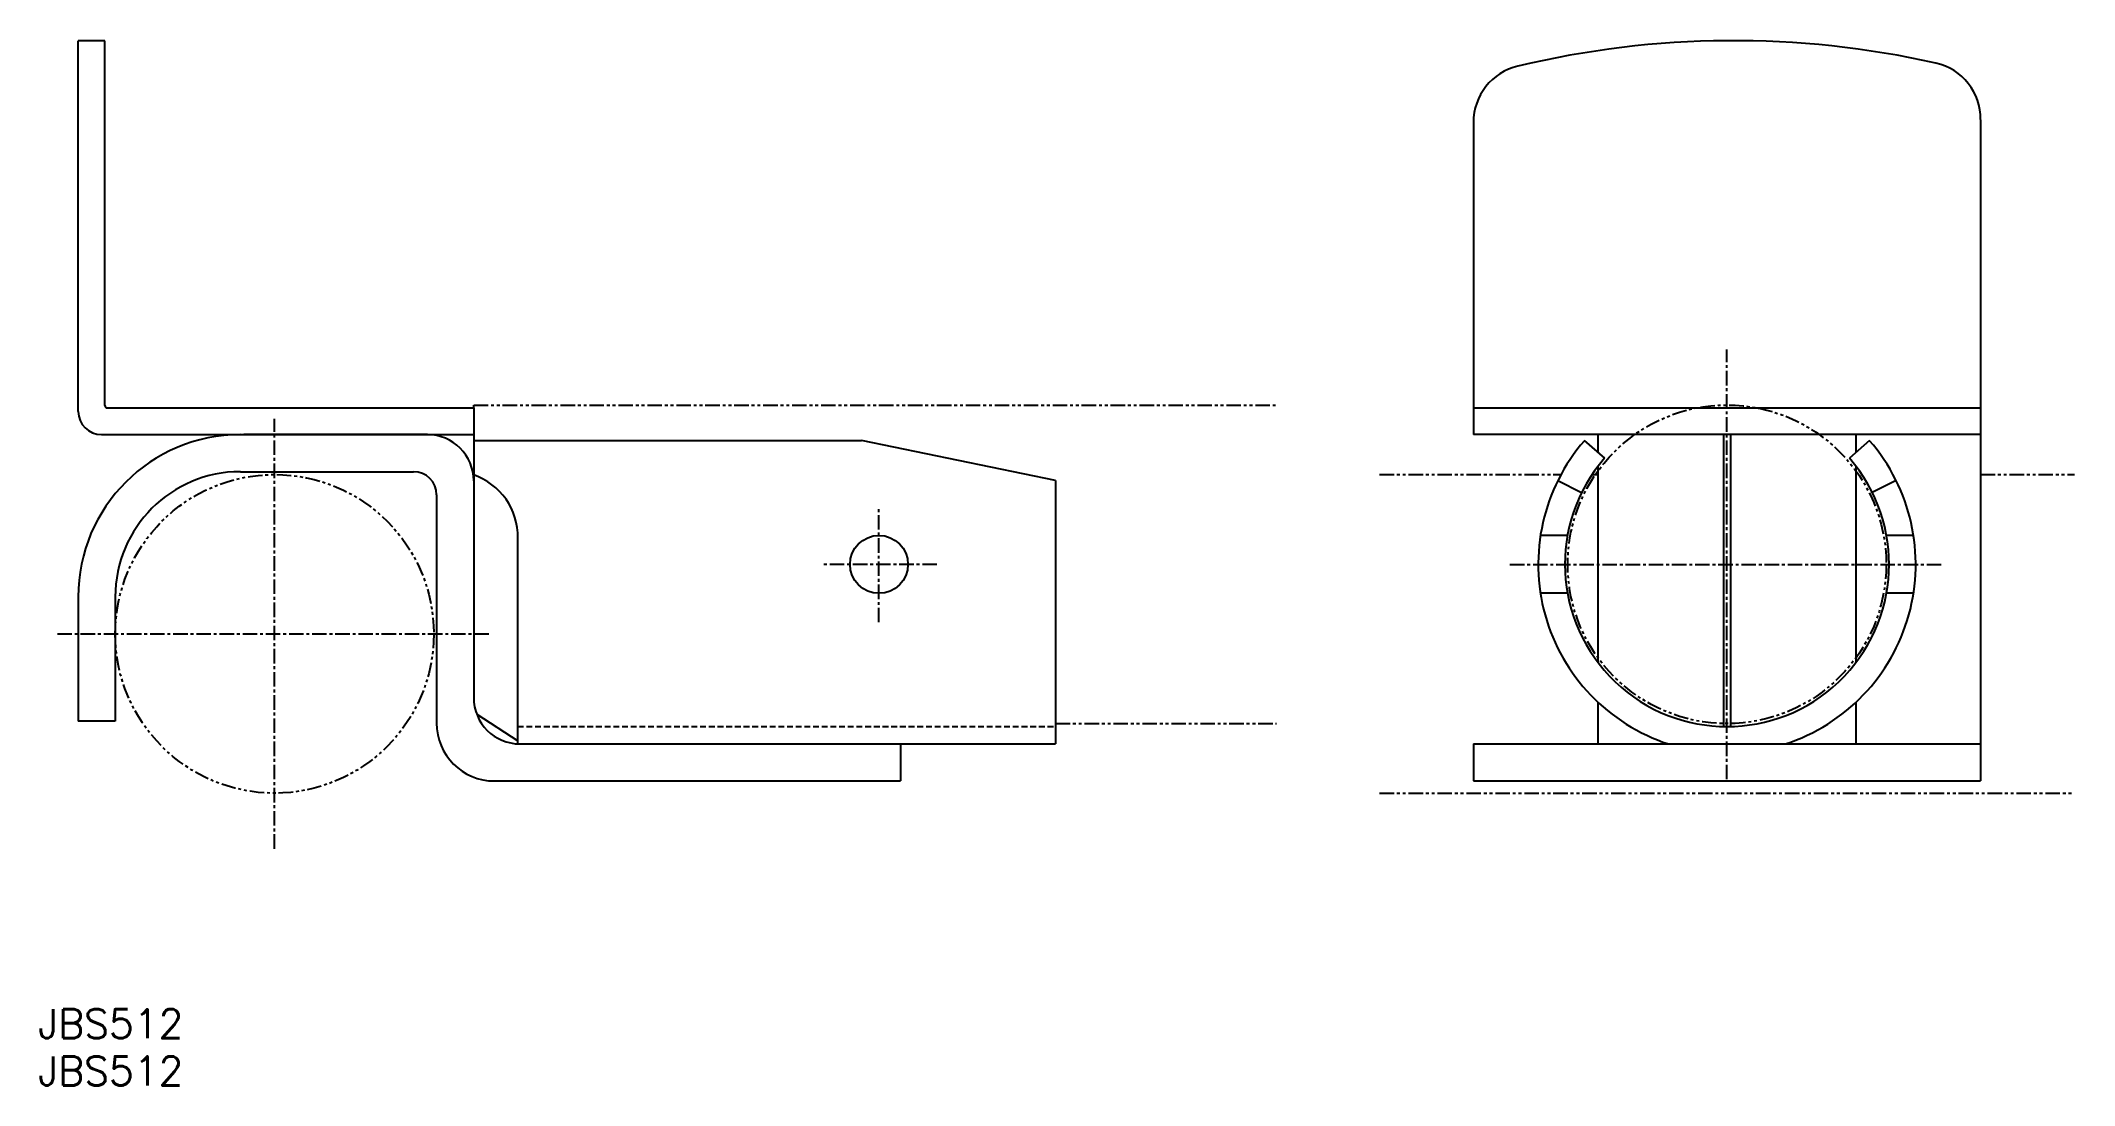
# Model space of a CAD drawing. Extents: x -20 to 155, y -39 to 51.
import ezdxf

# ---------------------------------------------------------------- set-up
doc = ezdxf.new("R2010")
doc.units = 0
for name, pattern in [('CENTER', [2, 1.25, -0.25, 0.25, -0.25]), ('DASHED', [0.75, 0.5, -0.25]), ('PHANTOM', [2.5, 1.25, -0.25, 0.25, -0.25, 0.25, -0.25])]:
    doc.linetypes.add(name, pattern=pattern)
doc.layers.get('0').update_dxf_attribs({"linetype": 'CONTINUOUS'})
doc.layers.add('CENTER', color=1, linetype='CENTER')
doc.styles.get("Standard").update_dxf_attribs({"font": 'txt.shx', "bigfont": 'bigfont.shx'})

msp = doc.modelspace()

# ---------------------------------------------------------------- linework, layer by layer
at = {"color": 7, "linetype": 'CONTINUOUS'}
for p, q in [((-16.95, 19.2), (-16.95, 51.2)), ((-14.65, 51.2), (-16.95, 51.2)), ((-14.65, 19.7), (-14.65, 51.2)), ((103.53, 44.14), (103.53, 17.2)), ((147.33, 44.38), (147.33, -12.7)), ((-14.45, 19.5), (17.2, 19.5)), ((17.2, 19.5), (17.2, 19.75)), ((17.2, 19.5), (17.2, -5.5)), ((103.53, 19.5), (147.33, 19.5)), ((-14.95, 17.2), (17.2, 17.2)), ((13.2, 17.2), (-2.65, 17.2)), ((17.2, 16.68), (50.7, 16.68)), ((67.45, 13.23), (50.7, 16.68)), ((147.33, 17.2), (103.53, 17.2)), ((113.11, 16.68), (114.85, 15.17)), ((114.28, 17.2), (114.28, 15.66)), ((125.12, 17.2), (125.12, -8)), ((125.73, 17.2), (125.73, -8)), ((137.74, 16.68), (136, 15.17)), ((136.56, 17.2), (136.56, 15.65)), ((114.28, 14.48), (114.28, -2.48)), ((136.56, 14.49), (136.56, -2.49)), ((-2.95, 14), (12, 14)), ((67.45, 13.23), (67.45, -9.5)), ((110.82, 13.23), (112.88, 12.21)), ((140.03, 13.23), (137.97, 12.21)), ((14, 12), (14, -7.7)), ((21.01, -9.48), (21.01, 8.26)), ((111.65, 8.5), (109.32, 8.5)), ((141.53, 8.5), (139.2, 8.5)), ((-16.95, 3.2), (-16.95, -7.54)), ((-13.75, 3.41), (-13.75, -7.54)), ((111.65, 3.5), (109.32, 3.5)), ((141.53, 3.5), (139.2, 3.5)), ((17.47, -6.94), (21.01, -9.24)), ((114.28, -5.9), (114.28, -9.5)), ((136.56, -5.91), (136.56, -9.5)), ((-13.75, -7.54), (-16.95, -7.54)), ((21.2, -9.5), (67.45, -9.5)), ((54.05, -9.5), (54.05, -12.7)), ((103.53, -9.5), (147.33, -9.5)), ((103.53, -9.5), (103.53, -12.7)), ((19, -12.7), (54.05, -12.7)), ((103.53, -12.7), (147.33, -12.7))]:
    msp.add_line(p, q, dxfattribs=at)
at = {"color": 3, "linetype": 'PHANTOM'}
for p, q in [((17.2, 19.75), (86.52, 19.75)), ((95.43, 13.75), (111.09, 13.75)), ((113.77, 13.75), (114.28, 13.75)), ((147.33, 13.75), (155.43, 13.75)), ((67.45, -7.75), (86.52, -7.75)), ((95.43, -13.75), (155.43, -13.75))]:
    msp.add_line(p, q, dxfattribs=at)
at = {"color": 3, "linetype": 'DASHED'}
msp.add_line((21.01, -8), (67.45, -8), dxfattribs=at)
at = {"color": 3, "linetype": 'PHANTOM'}
for centre in [(125.43, 6), (0, 0)]:
    msp.add_circle(centre, 13.75, dxfattribs=at)
at = {"color": 7, "linetype": 'CONTINUOUS'}
msp.add_circle((52.2, 6), 2.5, dxfattribs=at)
for centre, radius, start, end in [((125.98, -28.76), 79.96, 77.3602, 103.4523), ((142.39, 44.45), 4.94, 359.2575, 77.264), ((108.53, 44.14), 5, 103.2907, 180), ((-14.45, 19.7), 0.2, 180, 270), ((-14.95, 19.2), 2, 180, 270), ((-2.95, 3.2), 14, 90, 180), ((13.2, 13.2), 4, 0, 90), ((125.43, 6), 16.3, 139.0818, 251.9744), ((125.43, 6), 16.3, 288.0256, 40.9182), ((125.43, 6), 14, 139.0818, 40.9182), ((-2.95, 3.2), 10.8, 90, 180), ((12, 12), 2, 0, 90), ((15.35, 8.36), 5.67, 359.18, 70.9863), ((21.2, -5.5), 4, 180, 270), ((19, -7.7), 5, 180, 270)]:
    msp.add_arc(centre, radius, start, end, dxfattribs=at)
at = {"layer": 'CENTER', "color": 1, "linetype": 'CENTER'}
for p, q in [((125.43, -12.55), (125.43, 24.55)), ((0, -18.55), (0, 18.55)), ((52.2, 1), (52.2, 11)), ((57.2, 6), (47.2, 6)), ((106.68, 6), (144.18, 6)), ((-18.75, 0), (18.75, 0))]:
    msp.add_line(p, q, dxfattribs=at)

# ---------------------------------------------------------------- texts
at = {"color": 7, "linetype": 'CONTINUOUS'}
for p in [(-20.41, -34.9), (-20.41, -38.97)]:
    msp.add_text('JBS512', height=2.5, dxfattribs=at).set_placement(p)

doc.saveas('drawing.dxf')
